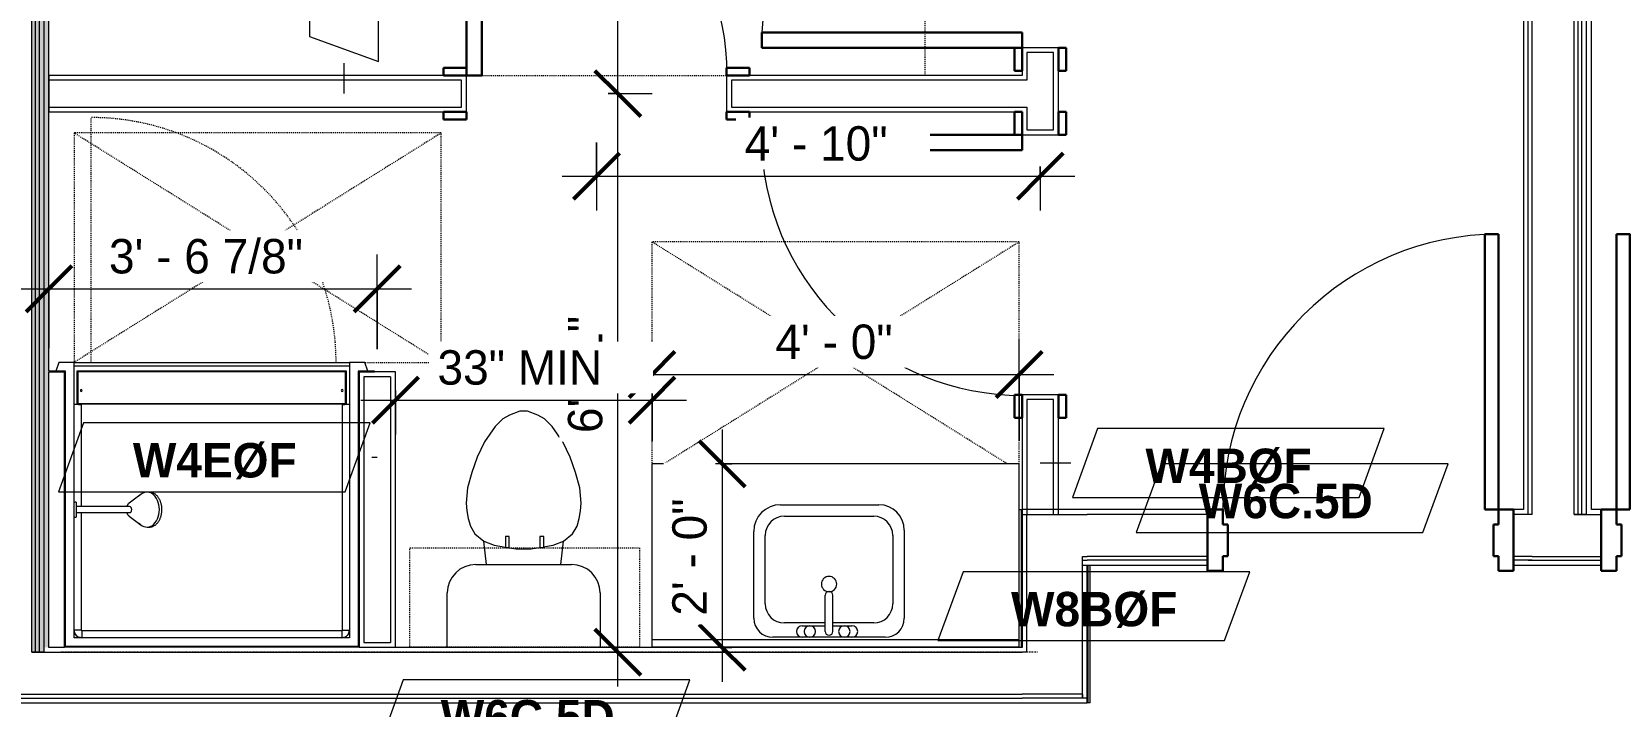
# Model space of a CAD drawing. Header units: inches. Extents: x -4010 to -1872, y 9846 to 12241.
# Drawn here: x -3336.5 to -3128.9, y 11717.7 to 11805.8 of the extents above; entities that cross this region are included whole.
import ezdxf

# ---------------------------------------------------------------- set-up
doc = ezdxf.new("R2010")
doc.units = ezdxf.units.IN
doc.header["$MEASUREMENT"] = 0
doc.linetypes.add('Dash', pattern=[0.25, 0.125, -0.125])
doc.linetypes.add('Dash 3_32_', pattern=[0.1875, 0.09375, -0.09375])
for name, color, linetype, lineweight in [('0-1', 7, 'Continuous', 5), ('0-3', 8, 'Continuous', 9), ('A-ANNO-DIMS', 211, 'Continuous', 9), ('A-ANNO-DIMS-48', 211, 'Continuous', 9), ('A-DETL-1', 90, 'Dash 3_32_', 18), ('A-DOOR-1', 7, 'Continuous', 9), ('A-DOOR-2', 10, 'Continuous', 30), ('A-DOOR-3', 31, 'Continuous', 9), ('A-DOOR-4', 31, 'Continuous', 30), ('A-DOOR-FRAM-2', 10, 'Continuous', 30), ('A-DOOR-FRAM-3', 31, 'Continuous', 30), ('A-GENM', 5, 'Continuous', 9), ('A-GENM-HDLN', 13, 'Dash', 9), ('A-WALL', 113, 'Continuous', 18), ('A-WALL-2', 250, 'Continuous', 18), ('A-WALL-3', 113, 'Continuous', 9), ('A-WALL-IDEN', 211, 'Continuous', 9), ('I-FURN', 30, 'Continuous', 9), ('I-FURN-HDLN', 30, 'Dash', 9), ('I-WALL-2', 241, 'Continuous', 5), ('I-WALL-3', 7, 'Continuous', 9), ('I-WALL-4', 2, 'Continuous', 9), ('P-SANR-FIXT', 6, 'Continuous', 9), ('P-SANR-FIXT-HDLN', 131, 'Dash', 9), ('Q-CASE', 31, 'Continuous', 9), ('Q-CASE-2', 31, 'Dash', 9)]:
    doc.layers.add(name, color=color, linetype=linetype, lineweight=lineweight)
doc.styles.add('Century Gothic', font='ufonts.com_century-gothic.ttf', dxfattribs={"height": 4.5})
doc.styles.add('Century Gothic_B', font='GOTHICB.TTF', dxfattribs={"height": 4.5})
doc.dimstyles.new('OD_1__HACK_2', dxfattribs={"dimscale": 12, "dimtxt": 4.698757, "dimasz": 0.5, "dimexe": 0.375, "dimexo": 0.25, "dimgap": 0.0625, "dimtad": 1, "dimdec": 4, "dimrnd": 0.0625, "dimzin": 3, "dimdsep": 46, "dimlunit": 4, "dimtxsty": 'Century Gothic', "dimblk1": 'OBLIQUE', "dimblk2": 'OBLIQUE', "dimsah": 1, "dimcen": 0.09, "dimdle": 0.375, "dimazin": 0, "dimtfac": 1, "dimtdec": 4, "dimtix": 1, "dimtmove": 0, "dimatfit": 3, "dimfxl": 1, "dimtvp": 1, "dimtfill": 1, "dimfrac": 2, "dimtolj": 1, "dimtzin": 0, "dimarcsym": 2})

# ---------------------------------------------------------------- blocks, each defined once
blk = doc.blocks.new('Basic Wall _ INT - W8BØF - _5_8 GYP - 2X8 WOOD_BATT_ - 5_8 GYP_ - ___-2320125-UNITS PLANS - 3RD FLOOR')
at = {"layer": 'I-WALL-3'}
for p, q in [((-3207.47, 11743.36), (-3207.22, 11743.36)), ((-3207.22, 11743.36), (-3207.22, 11725.36)), ((-3207.22, 11743.36), (-3207.14, 11743.36)), ((-3207.14, 11743.36), (-3207.1, 11743.36))]:
    blk.add_line(p, q, dxfattribs=at)
blk = doc.blocks.new('Basic Wall _ INT - W8BØF - _5_8 GYP - 2X8 WOOD_BATT_ - 5_8 GYP_ - ___-2320124-UNITS PLANS - 3RD FLOOR')
at = {"layer": 'I-WALL-3'}
for p, q in [((-3198.47, 11718.11), (-3198.47, 11736.11)), ((-3198.19, 11718.11), (-3198.19, 11736.11)), ((-3198.56, 11718.11), (-3198.6, 11718.11)), ((-3198.47, 11718.11), (-3198.56, 11718.11)), ((-3198.19, 11718.11), (-3198.47, 11718.11))]:
    blk.add_line(p, q, dxfattribs=at)
blk = doc.blocks.new('HOLLOW METAL - UNIT DOOR-2191978-UNITS PLANS - 3RD FLOOR')
at = {"layer": 'A-DOOR-1'}
blk.add_arc((18, 3.875), 36, 90, 180, dxfattribs=at)
at = {"layer": 'A-DOOR-2'}
for p, q in [((18, 39.875), (16.25, 39.875)), ((16.25, 39.875), (16.25, 3.875)), ((18, 3.875), (18, 39.875)), ((16.25, 3.875), (18, 3.875))]:
    blk.add_line(p, q, dxfattribs=at)
at = {"layer": 'A-DOOR-FRAM-2'}
for p, q in [((-18, 3.875), (-20, 3.875)), ((-20, 3.875), (-20, -4.125)), ((-18, 1.9375), (-18, 3.875)), ((18, 3.875), (18, 1.9375)), ((20, 3.875), (18, 3.875)), ((20, -4.125), (20, 3.875)), ((-17.375, 1.9375), (-18, 1.9375)), ((-17.375, -2.1875), (-17.375, 1.9375)), ((18, 1.9375), (17.375, 1.9375)), ((17.375, 1.9375), (17.375, -2.1875)), ((-20, -4.125), (-18, -4.125)), ((-18, -4.125), (-18, -2.1875)), ((-18, -2.1875), (-17.375, -2.1875)), ((17.375, -2.1875), (18, -2.1875)), ((18, -2.1875), (18, -4.125)), ((18, -4.125), (20, -4.125))]:
    blk.add_line(p, q, dxfattribs=at)
blk = doc.blocks.new('HOLLOW METAL - UNIT DOOR-2191977-UNITS PLANS - 3RD FLOOR')
at = {"layer": 'A-DOOR-1'}
blk.add_arc((18, -3.875), 36, 180, 270, dxfattribs=at)
at = {"layer": 'A-DOOR-2'}
for p, q in [((16.25, -3.875), (18, -3.875)), ((16.25, -39.875), (16.25, -3.875)), ((18, -3.875), (18, -39.875)), ((18, -39.875), (16.25, -39.875))]:
    blk.add_line(p, q, dxfattribs=at)
at = {"layer": 'A-DOOR-FRAM-2'}
for p, q in [((-20, 4.125), (-18, 4.125)), ((-20, -3.875), (-20, 4.125)), ((-18, 4.125), (-18, 2.1875)), ((-18, 2.1875), (-17.375, 2.1875)), ((-17.375, 2.1875), (-17.375, -1.9375)), ((17.375, 2.1875), (18, 2.1875)), ((17.375, -1.9375), (17.375, 2.1875)), ((18, 4.125), (20, 4.125)), ((18, 2.1875), (18, 4.125)), ((20, 4.125), (20, -3.875)), ((-18, -1.9375), (-18, -3.875)), ((-17.375, -1.9375), (-18, -1.9375)), ((18, -1.9375), (17.375, -1.9375)), ((18, -3.875), (18, -1.9375)), ((-18, -3.875), (-20, -3.875)), ((20, -3.875), (18, -3.875))]:
    blk.add_line(p, q, dxfattribs=at)
blk = doc.blocks.new('CTR - 1st Phase - Common Walls_rvt-1-UNITS PLANS - 3RD FLOOR')
at = {"layer": 'I-WALL-2'}
for points in [[(-3336.04, 11724.74), (-3336.04, 12110.34), (-3336.54, 12110.34), (-3336.54, 11724.74)], [(-3336.04, 11724.74), (-3335.54, 11724.74), (-3335.54, 12110.34), (-3336.04, 12110.34), (-3336.04, 11725.36)], [(-3335.54, 11724.74), (-3334.91, 11724.74), (-3334.91, 12110.34), (-3335.54, 12110.34), (-3335.54, 11725.36)], [(-3334.91, 11725.36), (-3334.29, 11725.36), (-3334.29, 12110.34), (-3334.91, 12110.34), (-3334.91, 11726.33)]]:
    blk.add_hatch(color=256, dxfattribs=at).paths.add_polyline_path(points, flags=0)
at = {"layer": 'A-WALL-2'}
for p, q in [((-3336.54, 11725.36), (-3336.54, 12110.34)), ((-3336.04, 11725.36), (-3336.04, 12110.34)), ((-3335.54, 11725.36), (-3335.54, 12110.34)), ((-3334.91, 11725.36), (-3334.91, 12110.34)), ((-3140.94, 11743.36), (-3140.94, 12110.34)), ((-3140.44, 11743.36), (-3140.44, 12110.34)), ((-3134.94, 11743.36), (-3134.94, 12110.34)), ((-3134.44, 11743.36), (-3134.44, 12110.34)), ((-3133.94, 11743.36), (-3133.94, 12110.34)), ((-3133.31, 11743.36), (-3133.31, 12110.34)), ((-3206.47, 11742.74), (-3199.22, 11742.74)), ((-3206.47, 11724.74), (-3206.47, 11742.74)), ((-3199.22, 11742.74), (-3198.6, 11742.74)), ((-3182.85, 11742.74), (-3198.6, 11742.74)), ((-3141.56, 11742.74), (-3142.85, 11742.74)), ((-3140.94, 11742.74), (-3141.56, 11742.74)), ((-3140.94, 11742.74), (-3140.94, 11743.36)), ((-3140.44, 11742.74), (-3140.94, 11742.74)), ((-3140.44, 11742.74), (-3140.44, 11743.36)), ((-3134.94, 11742.74), (-3134.94, 11743.36)), ((-3134.44, 11742.74), (-3134.94, 11742.74)), ((-3134.94, 11742.74), (-3134.44, 11742.74)), ((-3134.44, 11742.74), (-3134.44, 11743.36)), ((-3133.94, 11742.74), (-3134.44, 11742.74)), ((-3134.44, 11742.74), (-3133.94, 11742.74)), ((-3133.94, 11742.74), (-3133.94, 11743.36)), ((-3133.31, 11742.74), (-3133.94, 11742.74)), ((-3133.94, 11742.74), (-3133.31, 11742.74)), ((-3133.31, 11742.74), (-3133.31, 11743.36)), ((-3133.31, 11742.74), (-3131.4, 11742.74)), ((-3199.22, 11737.24), (-3198.6, 11737.24)), ((-3199.22, 11736.74), (-3199.22, 11737.24)), ((-3199.22, 11736.74), (-3199.22, 11737.24)), ((-3199.22, 11736.11), (-3199.22, 11736.74)), ((-3199.22, 11736.74), (-3198.6, 11736.74)), ((-3199.22, 11736.11), (-3199.22, 11736.74)), ((-3182.85, 11737.24), (-3198.6, 11737.24)), ((-3182.85, 11736.74), (-3198.6, 11736.74)), ((-3141.56, 11737.24), (-3142.85, 11737.24)), ((-3141.56, 11736.74), (-3142.85, 11736.74)), ((-3140.44, 11737.24), (-3141.56, 11737.24)), ((-3140.94, 11736.74), (-3141.56, 11736.74)), ((-3140.44, 11736.74), (-3140.94, 11736.74)), ((-3140.94, 11736.74), (-3140.44, 11736.74)), ((-3140.44, 11737.24), (-3131.4, 11737.24)), ((-3140.44, 11736.74), (-3131.4, 11736.74)), ((-3199.22, 11736.11), (-3198.6, 11736.11)), ((-3199.22, 11719.24), (-3199.22, 11736.11)), ((-3336.54, 11724.74), (-3336.54, 11725.36)), ((-3336.04, 11724.74), (-3336.54, 11724.74)), ((-3336.54, 11724.74), (-3336.04, 11724.74)), ((-3336.04, 11724.74), (-3336.04, 11725.36)), ((-3335.54, 11724.74), (-3336.04, 11724.74)), ((-3336.04, 11724.74), (-3335.54, 11724.74)), ((-3335.54, 11724.74), (-3335.54, 11725.36)), ((-3334.91, 11724.74), (-3335.54, 11724.74)), ((-3335.54, 11724.74), (-3334.91, 11724.74)), ((-3334.91, 11724.74), (-3334.91, 11725.36)), ((-3334.91, 11724.74), (-3207.1, 11724.74)), ((-3206.47, 11724.74), (-3207.1, 11724.74)), ((-3342.04, 11719.24), (-3207.1, 11719.24)), ((-3342.04, 11718.74), (-3207.1, 11718.74)), ((-3206.47, 11719.24), (-3207.1, 11719.24)), ((-3199.22, 11718.74), (-3207.1, 11718.74)), ((-3199.22, 11719.24), (-3206.47, 11719.24)), ((-3199.22, 11719.24), (-3199.22, 11718.74)), ((-3199.22, 11718.74), (-3199.22, 11719.24)), ((-3198.6, 11718.74), (-3199.22, 11718.74))]:
    blk.add_line(p, q, dxfattribs=at)
at = {"layer": 'I-WALL-3'}
for p, q in [((-3334.29, 11761.49), (-3334.29, 12110.34)), ((-3141.56, 12110.34), (-3141.56, 11743.36)), ((-3132.69, 11743.36), (-3132.69, 12110.34)), ((-3334.29, 11725.36), (-3334.29, 11761.36)), ((-3207.1, 11743.36), (-3207.1, 11725.36)), ((-3206.47, 11743.36), (-3207.1, 11743.36)), ((-3198.6, 11743.36), (-3206.47, 11743.36)), ((-3182.85, 11743.36), (-3198.6, 11743.36)), ((-3141.56, 11743.36), (-3142.85, 11743.36)), ((-3131.4, 11743.36), (-3132.69, 11743.36)), ((-3198.6, 11736.11), (-3182.85, 11736.11)), ((-3198.6, 11718.74), (-3198.6, 11736.11)), ((-3142.85, 11736.11), (-3141.56, 11736.11)), ((-3141.56, 11736.11), (-3140.94, 11736.11)), ((-3140.94, 11736.11), (-3131.4, 11736.11)), ((-3332.26, 11725.36), (-3334.29, 11725.36)), ((-3207.1, 11725.36), (-3293.76, 11725.36)), ((-3342.54, 11718.11), (-3207.1, 11718.11)), ((-3207.1, 11718.11), (-3198.6, 11718.11)), ((-3198.6, 11718.11), (-3198.6, 11718.74))]:
    blk.add_line(p, q, dxfattribs=at)
at = {"layer": '0-3'}
for name, p in [('HOLLOW METAL - UNIT DOOR-2191978-UNITS PLANS - 3RD FLOOR', (-3162.85, 11739.49)), ('Basic Wall _ INT - W8BØF - _5_8 GYP - 2X8 WOOD_BATT_ - 5_8 GYP_ - ___-2320125-UNITS PLANS - 3RD FLOOR', (0, 0)), ('Basic Wall _ INT - W8BØF - _5_8 GYP - 2X8 WOOD_BATT_ - 5_8 GYP_ - ___-2320124-UNITS PLANS - 3RD FLOOR', (0, 0))]:
    blk.add_blockref(name, p, dxfattribs=at)
at = {"layer": '0-3', "rotation": 180}
blk.add_blockref('HOLLOW METAL - UNIT DOOR-2191977-UNITS PLANS - 3RD FLOOR', (-3111.4, 11739.49), dxfattribs=at)
blk = doc.blocks.new('SWING - SINGLE - FLUSH - 2-10 x 6-8 - PRIVACY-3199405-UNITS PLANS - 3RD FLOOR')
at = {"layer": 'A-DOOR-3'}
blk.add_arc((17, -2.37), 34.07, 180, 266.6343, dxfattribs=at)
at = {"layer": 'A-DOOR-4'}
for p, q in [((15, -2.37), (15, -36.38)), ((17, -2.37), (15, -2.37)), ((17, -2.37), (17, -36.38)), ((17, -36.38), (15, -36.38))]:
    blk.add_line(p, q, dxfattribs=at)
at = {"layer": 'A-DOOR-FRAM-3'}
for p, q in [((-20, 2.38), (-20, 3.38)), ((-20, 3.38), (-17, 3.38)), ((-17, 2.38), (-20, 2.38)), ((-17, 3.38), (-17, 2.38)), ((17, 2.38), (17, 3.38)), ((17, 3.38), (20, 3.38)), ((20, 2.38), (17, 2.38)), ((20, 3.38), (20, 2.38)), ((-20, -2.37), (-17, -2.37)), ((-20, -3.37), (-20, -2.37)), ((-17, -3.37), (-20, -3.37)), ((-17, -2.37), (-17, -3.37)), ((17, -2.37), (20, -2.37)), ((17, -3.37), (17, -2.37)), ((20, -3.37), (17, -3.37)), ((20, -2.37), (20, -3.37))]:
    blk.add_line(p, q, dxfattribs=at)
blk = doc.blocks.new('Bed-Standard - Queen 60_ x 79_-V40-UNITS PLANS - 3RD FLOOR')
at = {"layer": 'I-FURN-HDLN'}
for p, q in [((-55.31, -17.36), (-55.31, -51.36)), ((-55.31, -77.3), (-7.94, -77.3))]:
    blk.add_line(p, q, dxfattribs=at)
blk = doc.blocks.new('M_Sink Vanity-Square - 500 x 440mm-1372835-UNITS PLANS - 3RD FLOOR')
at = {"layer": 'P-SANR-FIXT'}
for p, q in [((-5.72, 10.23), (7.14, 10.23)), ((-5.22, 8.73), (6.46, 8.73)), ((-9.22, -4.59), (-9.22, 6.73)), ((-7.72, -2.72), (-7.72, 6.23)), ((8.96, 6.23), (8.96, -2.72)), ((10.46, 6.91), (10.46, -4.59)), ((0.12, -6.33), (0.12, -1.59)), ((1.12, -6.33), (1.12, -1.59)), ((0.12, -5.22), (-5.22, -5.22)), ((-2.88, -5.59), (0.12, -5.59)), ((6.46, -5.22), (1.12, -5.22)), ((1.12, -5.59), (3.62, -5.59)), ((7.96, -7.09), (-6.72, -7.09)), ((3.62, -7.09), (-2.88, -7.09))]:
    blk.add_line(p, q, dxfattribs=at)
for centre, radius, start, end in [((-5.72, 6.73), 3.5, 90, 180), ((-5.22, 6.23), 2.5, 90, 180), ((6.46, 6.23), 2.5, 360, 90), ((7.14, 6.91), 3.32, 360, 90), ((0.62, -0.13), 1, 360, 180), ((0.62, -0.13), 1, 180, 0), ((0.62, -1.59), 0.5, 360, 180), ((-5.22, -2.72), 2.5, 180, 270), ((6.46, -2.72), 2.5, 270, 360), ((-6.72, -4.59), 2.5, 180, 270), ((-2.88, -6.34), 0.75, 90, 270), ((-1.88, -6.34), 0.75, 360, 180), ((2.62, -6.34), 0.75, 0, 180), ((3.62, -6.34), 0.75, 270, 90), ((7.96, -4.59), 2.5, 270, 0), ((-1.88, -6.34), 0.75, 180, 0), ((0.62, -6.33), 0.5, 180, 0), ((2.62, -6.34), 0.75, 180, 0)]:
    blk.add_arc(centre, radius, start, end, dxfattribs=at)
blk = doc.blocks.new('Toilet-Domestic-3D - Toilet-Domestic-3D-1352612-UNITS PLANS - 3RD FLOOR')
at = {"layer": 'P-SANR-FIXT'}
for p, q in [((-9.98, 11.75), (-9.98, 18.86)), ((9.98, 18.86), (9.98, 11.75)), ((6.25, 8.02), (-6.25, 8.02)), ((-4.86, 8.02), (-5.21, 5)), ((4.86, 8.02), (5.21, 5)), ((-5.21, 5), (-6.4, 4)), ((-3.84, 5.5), (-5.21, 5)), ((-2.61, 5.72), (-3.84, 5.5)), ((-1, 6), (-2.12, 5.8)), ((1, 6), (-1, 6)), ((1.89, 5.84), (1, 6)), ((3.84, 5.5), (2.38, 5.76)), ((5.21, 5), (3.84, 5.5)), ((6.4, 4), (5.21, 5)), ((-6.97, 3), (-7.24, 2)), ((-6.4, 4), (-6.97, 3)), ((6.97, 3), (6.4, 4)), ((7.24, 2), (6.97, 3)), ((-7.41, 1), (-7.5, 0)), ((-7.5, 0), (-7.33, -1.99)), ((-7.24, 2), (-7.41, 1)), ((7.41, 1), (7.24, 2)), ((7.33, -1.99), (7.5, 0)), ((7.5, 0), (7.41, 1)), ((-7.33, -1.99), (-6.79, -4)), ((6.79, -4), (7.33, -1.99)), ((-6.79, -4), (-6.06, -6)), ((6.06, -6), (6.79, -4)), ((-6.06, -6), (-5.13, -8)), ((5.13, -8), (6.06, -6)), ((-5.13, -8), (-3.74, -10)), ((3.74, -10), (5.13, -8)), ((-3.74, -10), (-2.74, -11)), ((2.74, -11), (3.74, -10)), ((-2.74, -11), (-1.87, -11.5)), ((-1.87, -11.5), (-0.5, -12)), ((-0.5, -12), (0.5, -12)), ((0.5, -12), (1.87, -11.5)), ((1.87, -11.5), (2.74, -11))]:
    blk.add_line(p, q, dxfattribs=at)
for centre, start, end in [((-6.25, 11.75), 180, 270), ((6.25, 11.75), 270, 360)]:
    blk.add_arc(centre, 3.73, start, end, dxfattribs=at)
blk = doc.blocks.new('Bath Vanity - Bath Vanity 48_-3150017-UNITS PLANS - 3RD FLOOR')
at = {"layer": 'Q-CASE'}
for p, q in [((24.74, 24), (-23.26, 24)), ((-23.26, 24), (-23.26, 1)), ((24.74, 1), (24.74, 24))]:
    blk.add_line(p, q, dxfattribs=at)
blk = doc.blocks.new('ADA Clearances - 30_x48_-3255449-UNITS PLANS - 3RD FLOOR')
at = {"layer": 'A-GENM-HDLN'}
for p, q in [((15, -24), (-15, 24)), ((-15, -24), (15, 24)), ((15, 24), (-15, 24)), ((15, -24), (15, 24)), ((-15, -14), (-15, -24)), ((-15, -24), (15, -24))]:
    blk.add_line(p, q, dxfattribs=at)
blk = doc.blocks.new('ADA Clearances - 30_x48_-V33-UNITS PLANS - 3RD FLOOR')
at = {"layer": 'A-GENM-HDLN'}
for p, q in [((-14, -22.41), (15, 24)), ((15, 24), (-14, 24)), ((15, -24), (15, 24)), ((15, -24), (-14, 22.41)), ((-14, -24), (-8, -24)), ((-5, -24), (15, -24))]:
    blk.add_line(p, q, dxfattribs=at)
blk = doc.blocks.new('BATHROOM MIRROR - BATHROOM MIRROR 48_-3123886-UNITS PLANS - 3RD FLOOR')
at = {"layer": 'Q-CASE'}
for p, q in [((-23.26, -23), (24.74, -23)), ((-23.26, -23), (-23.26, -24)), ((24.74, -24), (-23.26, -24)), ((24.74, -24), (24.74, -23))]:
    blk.add_line(p, q, dxfattribs=at)
blk = doc.blocks.new('300 Series Wall Hung Cabinet_326 - 30_-2909953-UNITS PLANS - 3RD FLOOR')
at = {"layer": 'Q-CASE'}
for p, q in [((-2.01, 14.69), (-2.5, 14.69)), ((-2.5, 14.69), (-2.5, 13.19)), ((-2.01, 13.19), (-2.01, 14.69)), ((2.49, 14.69), (2, 14.69)), ((2, 14.69), (2, 13.19)), ((2.49, 13.19), (2.49, 14.69)), ((-2.01, 13.19), (-2.5, 13.19)), ((2.49, 13.19), (2, 13.19))]:
    blk.add_line(p, q, dxfattribs=at)
at = {"layer": 'Q-CASE-2'}
for p, q in [((-15, 0.19), (-15, 13.19)), ((-15, 13.19), (15, 13.19)), ((15, 13.19), (15, 0.19)), ((15, 0.19), (-15, 0.19))]:
    blk.add_line(p, q, dxfattribs=at)
blk = doc.blocks.new('SWING - SINGLE - FLUSH - 2-10 x 6-8 - PRIVACY-3199407-UNITS PLANS - 3RD FLOOR')
at = {"layer": 'A-DOOR-3'}
blk.add_arc((17, 2.37), 34.07, 93.3657, 180, dxfattribs=at)
at = {"layer": 'A-DOOR-4'}
for p, q in [((15, 2.37), (15, 36.38)), ((17, 36.38), (15, 36.38)), ((17, 2.37), (17, 36.38)), ((17, 2.37), (15, 2.37))]:
    blk.add_line(p, q, dxfattribs=at)
at = {"layer": 'A-DOOR-FRAM-3'}
for p, q in [((-17, 3.37), (-20, 3.37)), ((-20, 3.37), (-20, 2.37)), ((-20, 2.37), (-17, 2.37)), ((-17, 2.37), (-17, 3.37)), ((20, 3.37), (17, 3.37)), ((17, 3.37), (17, 2.37)), ((17, 2.37), (20, 2.37)), ((20, 2.37), (20, 3.37)), ((-17, -2.38), (-20, -2.38)), ((-20, -2.38), (-20, -3.38)), ((-20, -3.38), (-17, -3.38)), ((-17, -3.38), (-17, -2.38)), ((20, -2.38), (17, -2.38)), ((17, -2.38), (17, -3.38)), ((17, -3.38), (20, -3.38)), ((20, -3.38), (20, -2.38))]:
    blk.add_line(p, q, dxfattribs=at)
blk = doc.blocks.new('4LBS24238A75FTB_V2 - 4LBS24238A75FTB_V2-3746186-UNITS PLANS - 3RD FLOOR')
at = {"layer": 'P-SANR-FIXT'}
for p, q in [((0, -0.5), (38.5, -0.5)), ((0, -36.5), (0, -0.5)), ((0.12, -36.62), (0.12, -0.63)), ((0.12, -0.63), (38.38, -0.63)), ((1.25, -37.75), (1.25, -1.75)), ((1.25, -1.75), (37.25, -1.75)), ((1.58, -2.01), (1.51, -2.08)), ((1.73, -1.9), (1.7, -1.92)), ((2.01, -1.78), (1.93, -1.8)), ((2.25, -1.77), (2.25, -1.75)), ((36.25, -1.77), (2.25, -1.77)), ((36.25, -1.77), (36.25, -1.75)), ((36.57, -1.8), (36.49, -1.78)), ((36.75, -1.89), (36.72, -1.87)), ((36.8, -1.92), (36.77, -1.9)), ((36.99, -2.08), (36.92, -2.01)), ((37.25, -1.75), (37.25, -17.52)), ((38.38, -0.63), (38.38, -36.62)), ((38.5, -0.5), (38.5, -36.5)), ((1.3, -2.43), (1.28, -2.51)), ((1.42, -2.2), (1.4, -2.23)), ((2.2, -32.27), (2.2, -2.75)), ((36.25, -2.7), (2.25, -2.7)), ((36.3, -18.11), (36.3, -2.75)), ((37.1, -2.23), (37.08, -2.2)), ((37.22, -2.51), (37.2, -2.43)), ((36.3, -32.27), (36.3, -18.89)), ((37.25, -19.48), (37.25, -37.75)), ((1.62, -32.27), (1.62, -36.62)), ((36.75, -32.38), (1.75, -32.38)), ((1.75, -32.38), (1.75, -36.5)), ((2.2, -32.27), (36.3, -32.27)), ((36.75, -36.5), (36.75, -32.38)), ((36.88, -36.62), (36.88, -32.27)), ((0, -36.5), (-2.02, -36.5)), ((-2.02, -36.5), (-2.02, -36.62)), ((-2.02, -36.62), (0.12, -36.62)), ((-1.13, -36.62), (-0.75, -37.75)), ((1.25, -37.25), (37.25, -37.25)), ((1.25, -37.75), (1.25, -37.25)), ((1.62, -36.62), (36.88, -36.62)), ((1.75, -36.5), (36.75, -36.5)), ((37.25, -37.25), (37.25, -37.75)), ((38.38, -36.62), (40.52, -36.62)), ((40.52, -36.5), (38.5, -36.5)), ((39.25, -37.75), (39.63, -36.62)), ((40.52, -36.62), (40.52, -36.5)), ((-0.75, -37.75), (1.25, -37.75)), ((37.25, -37.75), (1.25, -37.75)), ((37.25, -37.75), (39.25, -37.75))]:
    blk.add_line(p, q, dxfattribs=at)
for centre, radius, start, end in [((2.25, -2.75), 1, 90, 180), ((36.25, -2.75), 1, 0, 90), ((2.2, -34.06), 0.125, 0, 180), ((2.2, -34.06), 0.125, 180, 0), ((36.3, -34.06), 0.125, 0, 180), ((36.3, -34.06), 0.125, 180, 0)]:
    blk.add_arc(centre, radius, start, end, dxfattribs=at)
for centre, start_param, end_param in [((2.2, -32.28), 1.570796, 3.141593), ((36.3, -32.28), 0, 1.570796)]:
    blk.add_ellipse(centre, major_axis=(0.95, 0), ratio=0.019505, start_param=start_param, end_param=end_param, dxfattribs=at)
for points, knots in [([(2.25, -1.77), (2.18, -1.77), (2.05, -1.78), (1.8, -1.86), (1.52, -2.04), (1.34, -2.32), (1.26, -2.57), (1.25, -2.7), (1.25, -2.77)], [0, 0, 0, 0, 0.125, 0.25, 0.5, 0.75, 0.875, 1, 1, 1, 1]), ([(1.38, -2.25), (1.41, -2.21), (1.47, -2.12), (1.54, -2.04), (1.59, -2)], [-0.6665731, -0.6665731, -0.6665731, -0.6665731, -0.5714286, -0.4611793, -0.4611793, -0.4611793, -0.4611793]), ([(1.75, -1.88), (1.77, -1.87), (1.86, -1.82), (2.03, -1.77), (2.17, -1.75), (2.25, -1.75)], [-0.3333068, -0.3333068, -0.3333068, -0.3333068, -0.2857143, -0.1428571, 0, 0, 0, 0]), ([(36.25, -1.75), (36.31, -1.75), (36.42, -1.76), (36.59, -1.8), (36.7, -1.85), (36.75, -1.88)], [-1, -1, -1, -1, -0.8928571, -0.7857143, -0.6666667, -0.6666667, -0.6666667, -0.6666667]), ([(37.25, -2.77), (37.25, -2.7), (37.24, -2.57), (37.16, -2.32), (36.98, -2.04), (36.7, -1.86), (36.45, -1.78), (36.32, -1.77), (36.25, -1.77)], [0, 0, 0, 0, 0.125, 0.25, 0.5, 0.75, 0.875, 1, 1, 1, 1]), ([(36.75, -1.88), (36.79, -1.91), (36.89, -1.97), (36.97, -2.05), (37.01, -2.1)], [-0.6665731, -0.6665731, -0.6665731, -0.6665731, -0.5714286, -0.4475924, -0.4475924, -0.4475924, -0.4475924]), ([(2.25, -2.7), (2.24, -2.7), (2.24, -2.7), (2.23, -2.7), (2.22, -2.71), (2.22, -2.71), (2.21, -2.72), (2.21, -2.73), (2.2, -2.74), (2.2, -2.74), (2.2, -2.75), (2.2, -2.75)], [-1, -1, -1, -1, -0.833333, -0.75, -0.666667, -0.583333, -0.416667, -0.333333, -0.208333, -0.083333, 0, 0, 0, 0]), ([(36.3, -2.75), (36.3, -2.74), (36.3, -2.74), (36.3, -2.73), (36.29, -2.72), (36.29, -2.72), (36.28, -2.71), (36.27, -2.71), (36.26, -2.7), (36.26, -2.7), (36.25, -2.7), (36.25, -2.7)], [-1, -1, -1, -1, -0.833333, -0.75, -0.666667, -0.583333, -0.416667, -0.333333, -0.208333, -0.083333, 0, 0, 0, 0]), ([(37.12, -2.25), (37.13, -2.27), (37.16, -2.33), (37.18, -2.38), (37.19, -2.42)], [-0.3333068, -0.3333068, -0.3333068, -0.3333068, -0.2857143, -0.2174647, -0.2174647, -0.2174647, -0.2174647])]:
    blk.add_open_spline(points, degree=3, knots=knots, dxfattribs=at)
for points in [[(1.63, -1.97), (1.67, -1.94), (1.71, -1.91), (1.75, -1.88)], [(2.25, -2.7), (2.25, -2.62), (2.25, -2.45), (2.25, -2.22), (2.25, -2.03), (2.25, -1.88), (2.25, -1.82), (2.25, -1.8)], [(36.25, -2.7), (36.25, -2.62), (36.25, -2.45), (36.25, -2.22), (36.25, -2.03), (36.25, -1.88), (36.25, -1.82), (36.25, -1.8)], [(1.25, -2.75), (1.25, -2.74), (1.25, -2.72), (1.25, -2.71)], [(2.2, -2.75), (2.12, -2.75), (1.95, -2.75), (1.72, -2.75), (1.52, -2.76), (1.37, -2.76), (1.27, -2.76), (1.25, -2.77), (1.25, -2.77)], [(1.35, -2.32), (1.36, -2.3), (1.37, -2.27), (1.38, -2.25)], [(36.3, -2.75), (36.38, -2.75), (36.55, -2.75), (36.78, -2.75), (36.98, -2.76), (37.13, -2.76), (37.23, -2.76), (37.25, -2.77), (37.25, -2.77)], [(37.04, -2.14), (37.07, -2.18), (37.09, -2.21), (37.12, -2.25)], [(37.25, -2.67), (37.25, -2.7), (37.25, -2.72), (37.25, -2.75)]]:
    blk.add_open_spline(points, degree=3, dxfattribs=at)
at = {"layer": 'P-SANR-FIXT-HDLN'}
blk.add_line((35, -37.75), (35, -69.75), dxfattribs=at)
blk.add_arc((35, -37.75), 32, 180, 270, dxfattribs=at)
blk = doc.blocks.new('Shower Head - Shower Head-3260035-UNITS PLANS - 3RD FLOOR')
at = {"layer": 'P-SANR-FIXT'}
for p, q in [((-2.28, 9.81), (-2.28, 9.54)), ((-2.02, 8.78), (-0.84, 7.19)), ((0.84, 7.19), (2.02, 8.78)), ((2.28, 9.54), (2.28, 9.81)), ((-0.39, 7.27), (-0.39, 6.01)), ((0.39, 6.01), (0.39, 7.27)), ((-0.98, 0.26), (-0.98, 0)), ((-0.98, 0.26), (0.98, 0.26)), ((0.98, 0), (-0.98, 0)), ((-0.39, 1), (-0.39, 0.26)), ((0.39, 0.26), (0.39, 1)), ((0.98, 0), (0.98, 0.26))]:
    blk.add_line(p, q, dxfattribs=at)
at = {"layer": 'P-SANR-FIXT', "flags": 128}
for points in [[(0, 11.49), (-0.09, 11.49), (-0.18, 11.48), (-0.27, 11.48), (-0.35, 11.47), (-0.44, 11.46), (-0.53, 11.44), (-0.62, 11.43), (-0.7, 11.41), (-0.79, 11.39), (-0.87, 11.36), (-0.95, 11.34), (-1.03, 11.31), (-1.11, 11.28), (-1.19, 11.25), (-1.26, 11.21), (-1.34, 11.17), (-1.41, 11.13), (-1.48, 11.09), (-1.55, 11.05), (-1.61, 11), (-1.68, 10.95), (-1.74, 10.9), (-1.8, 10.85), (-1.85, 10.8), (-1.9, 10.74), (-1.95, 10.69), (-2, 10.63), (-2.04, 10.57), (-2.08, 10.51), (-2.12, 10.44), (-2.15, 10.38), (-2.18, 10.31), (-2.21, 10.25), (-2.23, 10.18), (-2.25, 10.11), (-2.26, 10.04), (-2.27, 9.97), (-2.28, 9.9), (-2.28, 9.83), (-2.28, 9.81)], [(2.28, 9.81), (2.28, 9.88), (2.28, 9.95), (2.27, 10.02), (2.25, 10.09), (2.24, 10.16), (2.21, 10.23), (2.19, 10.3), (2.16, 10.36), (2.13, 10.43), (2.09, 10.49), (2.05, 10.55), (2.01, 10.61), (1.97, 10.67), (1.92, 10.73), (1.86, 10.79), (1.81, 10.84), (1.75, 10.89), (1.69, 10.94), (1.63, 10.99), (1.57, 11.04), (1.5, 11.08), (1.43, 11.12), (1.36, 11.16), (1.28, 11.2), (1.21, 11.24), (1.13, 11.27), (1.05, 11.3), (0.97, 11.33), (0.89, 11.36), (0.81, 11.38), (0.72, 11.4), (0.64, 11.42), (0.55, 11.44), (0.47, 11.45), (0.38, 11.46), (0.29, 11.47), (0.2, 11.48), (0.11, 11.49), (0.02, 11.49), (0, 11.49)], [(-0.84, 7.19), (-0.81, 7.16), (-0.79, 7.13), (-0.76, 7.1), (-0.73, 7.08), (-0.7, 7.05), (-0.68, 7.03), (-0.65, 7.01), (-0.62, 6.98), (-0.59, 6.97), (-0.56, 6.95), (-0.53, 6.93), (-0.49, 6.91), (-0.46, 6.9), (-0.43, 6.89), (-0.4, 6.87)], [(0.39, 6.87), (0.43, 6.88), (0.46, 6.9), (0.49, 6.91), (0.52, 6.93), (0.55, 6.94), (0.58, 6.96), (0.61, 6.98), (0.64, 7), (0.67, 7.03), (0.7, 7.05), (0.73, 7.07), (0.76, 7.1), (0.78, 7.13), (0.81, 7.16), (0.83, 7.19), (0.84, 7.19)], [(-0.39, 6.01), (-0.39, 5.81), (-0.39, 5.6), (-0.39, 5.38), (-0.39, 5.15), (-0.39, 4.92), (-0.39, 4.68), (-0.39, 4.43), (-0.39, 4.18), (-0.39, 3.93), (-0.39, 3.67), (-0.39, 3.4), (-0.39, 3.13), (-0.39, 2.86), (-0.39, 2.59), (-0.39, 2.31), (-0.39, 2.03), (-0.39, 1.75), (-0.39, 1.46), (-0.39, 1.18), (-0.39, 1)], [(0.39, 1), (0.39, 1.29), (0.39, 1.57), (0.39, 1.85), (0.39, 2.13), (0.39, 2.41), (0.39, 2.69), (0.39, 2.96), (0.39, 3.23), (0.39, 3.5), (0.39, 3.76), (0.39, 4.02), (0.39, 4.27), (0.39, 4.52), (0.39, 4.77), (0.39, 5), (0.39, 5.23), (0.39, 5.46), (0.39, 5.67), (0.39, 5.88), (0.39, 6.01)]]:
    blk.add_lwpolyline(points, dxfattribs=at)
at = {"layer": 'P-SANR-FIXT'}
for centre, major_axis, start_param, end_param in [((0, 9.54), (-2.28, 0), 4.712389, 6.956384), ((0, 9.54), (2.28, 0), 5.609987, 7.853982), ((0, 7.27), (-0.394, 0), 4.712389, 6.283185), ((0, 7.27), (-0.394, 0), 3.141593, 4.712389)]:
    blk.add_ellipse(centre, major_axis=major_axis, ratio=0.707107, start_param=start_param, end_param=end_param, dxfattribs=at)
blk = doc.blocks.new('DIMBLOCK150-UNITS PLANS - 3RD FLOOR')
at = {"layer": 'A-ANNO-DIMS-48', "lineweight": 50}
for p, q in [((-3259.94, 11797.74), (-3262.94, 11800.74)), ((-3259.94, 11797.74), (-3256.94, 11794.74)), ((-3259.94, 11724.74), (-3262.94, 11727.74)), ((-3259.94, 11724.74), (-3256.94, 11721.74))]:
    blk.add_line(p, q, dxfattribs=at)
at = {"layer": 'A-ANNO-DIMS-48'}
for p, q in [((-3261.18, 11797.74), (-3255.44, 11797.74)), ((-3259.94, 11797.74), (-3261.18, 11797.74)), ((-3259.94, 11720.24), (-3259.94, 11797.74)), ((-3261.18, 11724.74), (-3255.44, 11724.74)), ((-3259.94, 11724.74), (-3261.18, 11724.74))]:
    blk.add_line(p, q, dxfattribs=at)
at = {"layer": 'A-ANNO-DIMS-48', "color": 0, "insert": (-3266.46, 11753.37), "char_height": 4.5, "width": 18.8845, "attachment_point": 1, "rotation": 90, "line_spacing_factor": 0.984502, "style": 'Century Gothic', "bg_fill": 3, "box_fill_scale": 1.25, "bg_fill_color": 256, "bg_fill_true_color": 13158600, "bg_fill_transparency": 0}
blk.add_mtext('6\' - 1"', dxfattribs=at)
blk = doc.blocks.new('_Oblique')
at = {"color": 0, "linetype": 'ByBlock', "lineweight": -2}
blk.add_line((-0.5, -0.5), (0.5, 0.5), dxfattribs=at)
blk = doc.blocks.new('DIMBLOCK151-UNITS PLANS - 3RD FLOOR')
at = {"layer": 'A-ANNO-DIMS-48', "lineweight": 50}
for p, q in [((-3259.94, 11916.74), (-3262.94, 11919.74)), ((-3259.94, 11916.74), (-3256.94, 11913.74)), ((-3259.94, 11797.74), (-3262.94, 11800.74)), ((-3259.94, 11797.74), (-3256.94, 11794.74))]:
    blk.add_line(p, q, dxfattribs=at)
at = {"layer": 'A-ANNO-DIMS-48'}
for p, q in [((-3261.18, 11916.74), (-3255.44, 11916.74)), ((-3259.94, 11916.74), (-3261.18, 11916.74)), ((-3259.94, 11797.74), (-3259.94, 11916.74)), ((-3261.18, 11797.74), (-3255.44, 11797.74)), ((-3259.94, 11797.74), (-3261.18, 11797.74))]:
    blk.add_line(p, q, dxfattribs=at)
at = {"layer": 'A-ANNO-DIMS-48', "color": 0, "insert": (-3266.46, 11847.62), "char_height": 4.5, "width": 23.091, "attachment_point": 1, "rotation": 90, "line_spacing_factor": 0.984502, "style": 'Century Gothic', "bg_fill": 3, "box_fill_scale": 1.25, "bg_fill_color": 256, "bg_fill_true_color": 13158600, "bg_fill_transparency": 0}
blk.add_mtext('9\' - 11"', dxfattribs=at)
blk = doc.blocks.new('DIMBLOCK158-UNITS PLANS - 3RD FLOOR')
at = {"layer": 'A-ANNO-DIMS-48'}
for p, q in [((-3262.72, 11791.36), (-3262.72, 11782.46)), ((-3262.72, 11786.96), (-3262.72, 11791.36)), ((-3267.22, 11786.96), (-3200.22, 11786.96)), ((-3204.72, 11788.2), (-3204.72, 11782.46)), ((-3204.72, 11786.96), (-3204.72, 11788.2))]:
    blk.add_line(p, q, dxfattribs=at)
at = {"layer": 'A-ANNO-DIMS-48', "lineweight": 50}
for p, q in [((-3262.72, 11786.96), (-3259.72, 11789.96)), ((-3204.72, 11786.96), (-3201.72, 11789.96)), ((-3262.72, 11786.96), (-3265.72, 11783.96)), ((-3204.72, 11786.96), (-3207.72, 11783.96))]:
    blk.add_line(p, q, dxfattribs=at)
at = {"layer": 'A-ANNO-DIMS-48', "color": 0, "insert": (-3243.35, 11793.48), "char_height": 4.5, "width": 23.091, "attachment_point": 1, "line_spacing_factor": 0.984502, "style": 'Century Gothic', "bg_fill": 3, "box_fill_scale": 1.25, "bg_fill_color": 256, "bg_fill_true_color": 13158600, "bg_fill_transparency": 0}
blk.add_mtext('4\' - 10"', dxfattribs=at)
blk = doc.blocks.new('DIMBLOCK245-UNITS PLANS - 3RD FLOOR')
at = {"layer": 'A-ANNO-DIMS-48'}
for p, q in [((-3255.47, 11752.36), (-3255.47, 11765.54)), ((-3207.47, 11752.36), (-3207.47, 11765.54)), ((-3259.97, 11761.04), (-3202.97, 11761.04)), ((-3255.47, 11761.04), (-3255.47, 11752.36)), ((-3207.47, 11761.04), (-3207.47, 11752.36))]:
    blk.add_line(p, q, dxfattribs=at)
at = {"layer": 'A-ANNO-DIMS-48', "lineweight": 50}
for p, q in [((-3255.47, 11761.04), (-3252.47, 11764.04)), ((-3207.47, 11761.04), (-3204.47, 11764.04)), ((-3255.47, 11761.04), (-3258.47, 11758.04)), ((-3207.47, 11761.04), (-3210.47, 11758.04))]:
    blk.add_line(p, q, dxfattribs=at)
at = {"layer": 'A-ANNO-DIMS-48', "color": 0, "insert": (-3239.34, 11767.56), "char_height": 4.5, "width": 18.8845, "attachment_point": 1, "line_spacing_factor": 0.984502, "style": 'Century Gothic', "bg_fill": 3, "box_fill_scale": 1.25, "bg_fill_color": 256, "bg_fill_true_color": 13158600, "bg_fill_transparency": 0}
blk.add_mtext('4\' - 0"', dxfattribs=at)
blk = doc.blocks.new('DIMBLOCK246-UNITS PLANS - 3RD FLOOR')
at = {"layer": 'A-ANNO-DIMS-48'}
for p, q in [((-3246.3, 11753.86), (-3246.3, 11720.86)), ((-3245.05, 11749.36), (-3250.8, 11749.36)), ((-3246.3, 11749.36), (-3245.05, 11749.36)), ((-3245.05, 11725.36), (-3250.8, 11725.36)), ((-3246.3, 11725.36), (-3245.05, 11725.36))]:
    blk.add_line(p, q, dxfattribs=at)
at = {"layer": 'A-ANNO-DIMS-48', "lineweight": 50}
for p, q in [((-3246.3, 11749.36), (-3249.3, 11752.36)), ((-3246.3, 11749.36), (-3243.3, 11746.36)), ((-3246.3, 11725.36), (-3249.3, 11728.36)), ((-3246.3, 11725.36), (-3243.3, 11722.36))]:
    blk.add_line(p, q, dxfattribs=at)
at = {"layer": 'A-ANNO-DIMS-48', "color": 0, "insert": (-3252.82, 11729.5), "char_height": 4.5, "width": 18.8845, "attachment_point": 1, "rotation": 90, "line_spacing_factor": 0.984502, "style": 'Century Gothic', "bg_fill": 3, "box_fill_scale": 1.25, "bg_fill_color": 256, "bg_fill_true_color": 13158600, "bg_fill_transparency": 0}
blk.add_mtext('2\' - 0"', dxfattribs=at)
blk = doc.blocks.new('DIMBLOCK247-UNITS PLANS - 3RD FLOOR')
at = {"layer": 'A-ANNO-DIMS-48'}
for p, q in [((-3255.47, 11752.37), (-3255.47, 11762.18)), ((-3293.51, 11757.68), (-3250.97, 11757.68)), ((-3289.01, 11758.92), (-3289.01, 11753.18)), ((-3289.01, 11757.68), (-3289.01, 11758.92)), ((-3255.47, 11757.68), (-3255.47, 11752.37))]:
    blk.add_line(p, q, dxfattribs=at)
at = {"layer": 'A-ANNO-DIMS-48', "lineweight": 50}
for p, q in [((-3289.01, 11757.68), (-3286.01, 11760.68)), ((-3255.47, 11757.68), (-3252.47, 11760.68)), ((-3289.01, 11757.68), (-3292.01, 11754.68)), ((-3255.47, 11757.68), (-3258.47, 11754.68))]:
    blk.add_line(p, q, dxfattribs=at)
at = {"layer": 'A-ANNO-DIMS-48', "color": 0, "insert": (-3283.51, 11764.2), "char_height": 4.5, "width": 27.029, "attachment_point": 1, "line_spacing_factor": 0.984502, "style": 'Century Gothic', "bg_fill": 3, "box_fill_scale": 1.25, "bg_fill_color": 256, "bg_fill_true_color": 13158600, "bg_fill_transparency": 0}
blk.add_mtext('33" MIN', dxfattribs=at)
blk = doc.blocks.new('DIMBLOCK248-UNITS PLANS - 3RD FLOOR')
at = {"layer": 'A-ANNO-DIMS-48'}
for p, q in [((-3334.29, 11764.49), (-3334.29, 11776.73)), ((-3291.39, 11764.36), (-3291.39, 11776.73)), ((-3338.79, 11772.23), (-3286.89, 11772.23)), ((-3334.29, 11772.23), (-3334.29, 11764.49)), ((-3291.39, 11772.23), (-3291.39, 11764.36))]:
    blk.add_line(p, q, dxfattribs=at)
at = {"layer": 'A-ANNO-DIMS-48', "lineweight": 50}
for p, q in [((-3334.29, 11772.23), (-3331.29, 11775.23)), ((-3291.39, 11772.23), (-3288.39, 11775.23)), ((-3334.29, 11772.23), (-3337.29, 11769.23)), ((-3291.39, 11772.23), (-3294.39, 11769.23))]:
    blk.add_line(p, q, dxfattribs=at)
at = {"layer": 'A-ANNO-DIMS-48', "color": 0, "insert": (-3326.45, 11778.74), "char_height": 4.5, "width": 32.6676, "attachment_point": 1, "line_spacing_factor": 0.984502, "style": 'Century Gothic', "bg_fill": 3, "box_fill_scale": 1.25, "bg_fill_color": 256, "bg_fill_true_color": 13158600, "bg_fill_transparency": 0}
blk.add_mtext('3\' - 6 7/8"', dxfattribs=at)
blk = doc.blocks.new('Wall Tag - Arch Wall-3956453-UNITS PLANS - 3RD FLOOR')
at = {"layer": 'A-WALL-IDEN'}
for p, q in [((-0.3561, 0.0937), (-0.4244, -0.0937)), ((0.4244, 0.0937), (-0.3561, 0.0937)), ((0.3561, -0.0937), (0.4244, 0.0937)), ((-0.4244, -0.0937), (0.3561, -0.0937))]:
    blk.add_line(p, q, dxfattribs=at)

msp = doc.modelspace()

# ---------------------------------------------------------------- linework, layer by layer
at = {"layer": 'A-DETL-1'}
for p, q in [((-3297.46194, 11795.3644), (-3291.46194, 11795.3644)), ((-3205.08554, 11724.7394), (-3332.75818, 11724.7394))]:
    msp.add_line(p, q, dxfattribs=at)
at = {"layer": 'A-WALL'}
for p, q in [((-3202.97374, 11803.1144), (-3206.47374, 11803.1144)), ((-3206.47374, 11803.1144), (-3206.47374, 11799.4894)), ((-3202.97374, 11792.9894), (-3202.97374, 11803.1144)), ((-3280.34874, 11799.4894), (-3334.28624, 11799.4894)), ((-3280.34874, 11795.9894), (-3280.34874, 11799.4894)), ((-3245.09874, 11799.4894), (-3245.09874, 11795.9894)), ((-3206.47374, 11799.4894), (-3245.09874, 11799.4894)), ((-3334.28624, 11795.9894), (-3280.34874, 11795.9894)), ((-3245.09874, 11795.9894), (-3206.47374, 11795.9894)), ((-3206.47374, 11795.9894), (-3206.47374, 11792.9894)), ((-3206.47374, 11792.9894), (-3202.97374, 11792.9894)), ((-3289.63733, 11760.7394), (-3293.13733, 11760.7394)), ((-3293.13733, 11760.7394), (-3293.13733, 11725.9894)), ((-3289.63733, 11760.7394), (-3289.63733, 11725.9894)), ((-3202.97374, 11757.7394), (-3206.47374, 11757.7394)), ((-3206.47374, 11757.7394), (-3206.47374, 11742.74399)), ((-3202.97374, 11742.74399), (-3202.97374, 11757.7394)), ((-3293.13733, 11725.9894), (-3289.63733, 11725.9894))]:
    msp.add_line(p, q, dxfattribs=at)
at = {"layer": 'A-WALL-3'}
for p, q in [((-3202.34874, 11803.7394), (-3207.09874, 11803.7394)), ((-3207.09874, 11803.7394), (-3207.09874, 11800.1144)), ((-3202.34874, 11792.3644), (-3202.34874, 11803.7394)), ((-3279.72374, 11800.1144), (-3334.28624, 11800.1144)), ((-3334.28624, 11800.1144), (-3334.28624, 11795.3644)), ((-3279.72374, 11795.3644), (-3279.72374, 11800.1144)), ((-3207.09874, 11800.1144), (-3245.72374, 11800.1144)), ((-3245.72374, 11800.1144), (-3245.72374, 11795.3644)), ((-3334.28624, 11795.3644), (-3279.72374, 11795.3644)), ((-3245.72374, 11795.3644), (-3207.09874, 11795.3644)), ((-3207.09874, 11795.3644), (-3207.09874, 11792.3644)), ((-3207.09874, 11792.3644), (-3202.34874, 11792.3644)), ((-3202.34874, 11758.3644), (-3207.09874, 11758.3644)), ((-3207.09874, 11758.3644), (-3207.09874, 11742.74399)), ((-3202.34874, 11742.74399), (-3202.34874, 11758.3644)), ((-3207.09874, 11742.74399), (-3202.34874, 11742.74399))]:
    msp.add_line(p, q, dxfattribs=at)
at = {"layer": 'A-WALL-IDEN'}
msp.add_line((-3295.71812, 11797.7394), (-3295.71812, 11801.7167), dxfattribs=at)
at = {"layer": 'I-WALL-4'}
for p, q in [((-3289.01233, 11761.3644), (-3291.73842, 11761.3644)), ((-3289.01233, 11725.3644), (-3289.01233, 11761.3644)), ((-3293.76233, 11725.3644), (-3289.01233, 11725.3644))]:
    msp.add_line(p, q, dxfattribs=at)

# ---------------------------------------------------------------- block references
at = {"layer": '0-1'}
msp.add_blockref('CTR - 1st Phase - Common Walls_rvt-1-UNITS PLANS - 3RD FLOOR', (0, 0), dxfattribs=at)
at = {"layer": 'A-DOOR-3'}
for name, p, rotation in [('SWING - SINGLE - FLUSH - 2-10 x 6-8 - PRIVACY-3199405-UNITS PLANS - 3RD FLOOR', (-3204.72374, 11820.7394), 270.0000000000324), ('SWING - SINGLE - FLUSH - 2-10 x 6-8 - PRIVACY-3199405-UNITS PLANS - 3RD FLOOR', (-3262.72374, 11797.7394), 180), ('SWING - SINGLE - FLUSH - 2-10 x 6-8 - PRIVACY-3199407-UNITS PLANS - 3RD FLOOR', (-3204.72374, 11775.3644), 90.00000000003243)]:
    msp.add_blockref(name, p, dxfattribs=dict(at, rotation=rotation))
at = {"layer": 'A-GENM'}
for name, p, rotation in [('ADA Clearances - 30_x48_-3255449-UNITS PLANS - 3RD FLOOR', (-3307.01233, 11777.6144), 90.00000000012136), ('ADA Clearances - 30_x48_-V33-UNITS PLANS - 3RD FLOOR', (-3231.47374, 11763.36899), 89.99999999993801)]:
    msp.add_blockref(name, p, dxfattribs=dict(at, rotation=rotation))
at = {"layer": 'A-WALL-IDEN', "xscale": 47.99999999999997, "yscale": 47.99999999999997, "zscale": 47.99999999999997, "rotation": 89.99999999999991}
msp.add_blockref('Wall Tag - Arch Wall-3956453-UNITS PLANS - 3RD FLOOR', (-3295.71812, 11822.31426), dxfattribs=at)
at = {"layer": 'A-WALL-IDEN', "xscale": 47.99999999999997, "yscale": 47.99999999999997, "zscale": 47.99999999999997}
for p in [(-3180.14888, 11749.46568), (-3171.79874, 11744.86642), (-3197.72171, 11730.7394)]:
    msp.add_blockref('Wall Tag - Arch Wall-3956453-UNITS PLANS - 3RD FLOOR', p, dxfattribs=at)
at = {"layer": 'I-FURN', "rotation": 90.00000000002782}
msp.add_blockref('Bed-Standard - Queen 60_ x 79_-V40-UNITS PLANS - 3RD FLOOR', (-3297.08274, 11855.42587), dxfattribs=at)
at = {"layer": 'P-SANR-FIXT'}
for name, p, rotation in [('4LBS24238A75FTB_V2 - 4LBS24238A75FTB_V2-3746186-UNITS PLANS - 3RD FLOOR', (-3293.76233, 11724.8644), 180), ('Toilet-Domestic-3D - Toilet-Domestic-3D-1352612-UNITS PLANS - 3RD FLOOR', (-3272.24303, 11744.22021), 180), ('Shower Head - Shower Head-3260035-UNITS PLANS - 3RD FLOOR', (-3331.01233, 11743.3644), 269.9999999999196)]:
    msp.add_blockref(name, p, dxfattribs=dict(at, rotation=rotation))
msp.add_blockref('M_Sink Vanity-Square - 500 x 440mm-1372835-UNITS PLANS - 3RD FLOOR', (-3232.95322, 11733.76814), dxfattribs=at)
at = {"layer": 'Q-CASE'}
for name, p in [('Bath Vanity - Bath Vanity 48_-3150017-UNITS PLANS - 3RD FLOOR', (-3232.21144, 11725.3644)), ('300 Series Wall Hung Cabinet_326 - 30_-2909953-UNITS PLANS - 3RD FLOOR', (-3272.11803, 11725.18149)), ('BATHROOM MIRROR - BATHROOM MIRROR 48_-3123886-UNITS PLANS - 3RD FLOOR', (-3232.21144, 11749.36899))]:
    msp.add_blockref(name, p, dxfattribs=at)

# ---------------------------------------------------------------- texts
at = {"layer": 'A-WALL-IDEN', "char_height": 4.5, "attachment_point": 1, "style": 'Century Gothic_B'}
for s, insert, width in [('W4EØF', (-3323.32094, 11752.06944), 25.6035), ('W4BØF', (-3190.97276, 11751.33698), 26.058), ('W6C.5D', (-3184.00214, 11746.73772), 29.391), ('W8BØF', (-3208.54559, 11732.6107), 26.058), ('W6C.5D', (-3283.08339, 11718.48367), 29.391)]:
    msp.add_mtext(s, dxfattribs=dict(at, insert=insert, width=width))

# ---------------------------------------------------------------- next in the draw order: dimensions: what is measured, and where the dimension line sits
at = {"layer": 'A-ANNO-DIMS'}
dim = msp.add_linear_dim(base=(-3259.94024, 11797.7394), p1=(-3264.18288, 11724.7394), p2=(-3264.18288, 11797.7394), angle=90, dimstyle='OD_1__HACK_2', override={"dimpost": '<>', "dimfxl": 73}, dxfattribs=at)
dim.commit()
dim.dimension.update_dxf_attribs({"geometry": 'DIMBLOCK150-UNITS PLANS - 3RD FLOOR', "text_midpoint": (-3263.05343, 11761.2394)})

# ---------------------------------------------------------------- next in the draw order: dimensions: what is measured, and where the dimension line sits
dim = msp.add_linear_dim(base=(-3259.94024, 11916.7394), p1=(-3264.18288, 11797.7394), p2=(-3264.18288, 11916.7394), angle=90, dimstyle='OD_1__HACK_2', override={"dimpost": '<>', "dimfxl": 119}, dxfattribs=at)
dim.commit()
dim.dimension.update_dxf_attribs({"geometry": 'DIMBLOCK151-UNITS PLANS - 3RD FLOOR', "text_midpoint": (-3263.05343, 11857.2394)})
dim = msp.add_linear_dim(base=(-3207.47374, 11761.04296), p1=(-3255.47374, 11749.3644), p2=(-3207.47374, 11749.3644), dimstyle='OD_1__HACK_2', override={"dimpost": '<>', "dimfxl": 48}, dxfattribs=at)
dim.commit()
dim.dimension.update_dxf_attribs({"geometry": 'DIMBLOCK245-UNITS PLANS - 3RD FLOOR', "text_midpoint": (-3231.47374, 11764.15615)})

# ---------------------------------------------------------------- next in the draw order: linework, layer by layer
at = {"layer": 'A-WALL-IDEN'}
msp.add_line((-3204.72374, 11749.46568), (-3200.74643, 11749.46568), dxfattribs=at)

# ---------------------------------------------------------------- next in the draw order: dimensions: what is measured, and where the dimension line sits
at = {"layer": 'A-ANNO-DIMS'}
dim = msp.add_linear_dim(base=(-3204.72374, 11786.95767), p1=(-3262.72374, 11794.3644), p2=(-3204.72374, 11791.20032), dimstyle='OD_1__HACK_2', override={"dimpost": '<>', "dimfxl": 58.086241}, dxfattribs=at)
dim.commit()
dim.dimension.update_dxf_attribs({"geometry": 'DIMBLOCK158-UNITS PLANS - 3RD FLOOR', "text_midpoint": (-3233.72374, 11790.07086)})
dim = msp.add_linear_dim(base=(-3246.29728, 11725.3644), p1=(-3242.05464, 11749.3644), p2=(-3242.05464, 11725.3644), angle=90, dimstyle='OD_1__HACK_2', override={"dimpost": '<>', "dimfxl": 24}, dxfattribs=at)
dim.commit()
dim.dimension.update_dxf_attribs({"geometry": 'DIMBLOCK246-UNITS PLANS - 3RD FLOOR', "text_midpoint": (-3249.41047, 11737.3644)})

# ---------------------------------------------------------------- next in the draw order: block references
at = {"layer": 'A-WALL-IDEN', "xscale": 47.99999999999997, "yscale": 47.99999999999997, "zscale": 47.99999999999997}
msp.add_blockref('Wall Tag - Arch Wall-3956453-UNITS PLANS - 3RD FLOOR', (-3270.87999, 11716.61237), dxfattribs=at)

# ---------------------------------------------------------------- next in the draw order: dimensions: what is measured, and where the dimension line sits
at = {"layer": 'A-ANNO-DIMS'}
dim = msp.add_linear_dim(base=(-3255.47374, 11757.67795), p1=(-3289.01233, 11761.92059), p2=(-3255.47374, 11749.36899), text='33" MIN', dimstyle='OD_1__HACK_2', override={"dimpost": '<>', "dimfxl": 35.810331}, dxfattribs=at)
dim.commit()
dim.dimension.update_dxf_attribs({"geometry": 'DIMBLOCK247-UNITS PLANS - 3RD FLOOR', "text_midpoint": (-3272.24303, 11760.79114)})

# ---------------------------------------------------------------- next in the draw order: linework, layer by layer
at = {"layer": 'A-WALL-IDEN'}
msp.add_line((-3291.38733, 11750.19814), (-3292.07903, 11750.19814), dxfattribs=at)

# ---------------------------------------------------------------- next in the draw order: block references
at = {"layer": 'A-WALL-IDEN', "xscale": 47.99999999999997, "yscale": 47.99999999999997, "zscale": 47.99999999999997}
msp.add_blockref('Wall Tag - Arch Wall-3956453-UNITS PLANS - 3RD FLOOR', (-3312.67658, 11750.19814), dxfattribs=at)

# ---------------------------------------------------------------- next in the draw order: dimensions: what is measured, and where the dimension line sits
at = {"layer": 'A-ANNO-DIMS'}
dim = msp.add_linear_dim(base=(-3291.38733, 11772.22598), p1=(-3334.28624, 11761.4894), p2=(-3291.38733, 11761.3644), dimstyle='OD_1__HACK_2', override={"dimpost": '<>', "dimfxl": 42.899091}, dxfattribs=at)
dim.commit()
dim.dimension.update_dxf_attribs({"geometry": 'DIMBLOCK248-UNITS PLANS - 3RD FLOOR', "text_midpoint": (-3312.83678, 11775.58849)})

doc.saveas('drawing.dxf')
